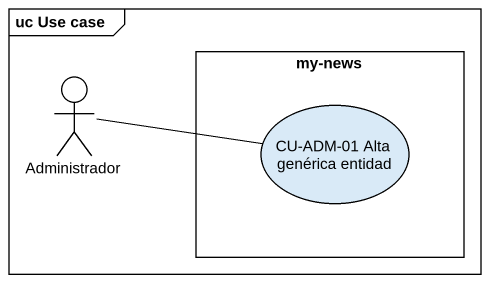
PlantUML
@startuml
mainframe uc Use case
rectangle "my-news" as my_news {
  usecase "CU-ADM-01 Alta genérica entidad" as CU_ADM_01_Alta_genérica
}
actor Administrador
Administrador -right- CU_ADM_01_Alta_genérica
@enduml
